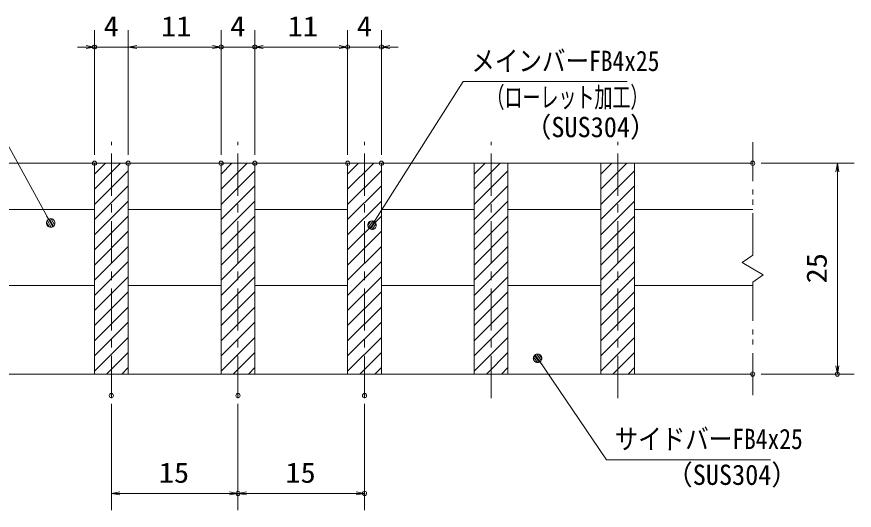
# Model space of a CAD drawing. Units: millimetres, scale not verified, with parts at other scales. Extents: x -1050 to 1050, y -742 to 742.
# Drawn here: x -626.5 to -130.3, y -457 to -164.4 of the extents above; entities that cross this region are included whole.
import ezdxf
from ezdxf.enums import TextEntityAlignment as Align

# ---------------------------------------------------------------- set-up
doc = ezdxf.new("R2010")
doc.units = ezdxf.units.MM
doc.header["$LTSCALE"] = 5
doc.header["$PDMODE"] = 32
doc.header["$PDSIZE"] = 2.5
doc.linetypes.add('CHAIN1', pattern=[8, 5, -1, 1, -1])
doc.linetypes.add('DOUBLE_CHAIN1', pattern=[8.8, 5, -1, 0.6, -0.6, 0.6, -1])
for name, color, linetype, lineweight in [('0-1_寸法注釈', 2, 'Continuous', 9), ('0-2_想像線', 134, 'DOUBLE_CHAIN1', 9), ('0-3_ハッチング', 4, 'Continuous', 9), ('0-4_0', 2, 'Continuous', 9), ('0-5_DEFPOINTS', 134, 'Continuous', 9), ('0-7_蓋', 5, 'Continuous', 9), ('0-9_中心線', 6, 'CHAIN1', 9)]:
    doc.layers.add(name, color=color, linetype=linetype, lineweight=lineweight)
doc.styles.add('ＭＳ ゴシック', font='')
doc.styles.get('ＭＳ ゴシック').set_extended_font_data('MS Gothic')

# ---------------------------------------------------------------- blocks, each defined once
blk = doc.blocks.new('_OPEN')
at = {"layer": '0-4_0'}
blk.add_line((0, 0), (-5, 0), dxfattribs=at)
blk.add_lwpolyline([(-5, 0.833), (0, 0), (-5, -0.833)], dxfattribs=at)
blk = doc.blocks.new('_Dot')
at = {"layer": '0-4_0'}
for p, q in [((-2.5, 0), (-5, 0)), ((2.445, 0.5), (-2.445, 0.5)), ((1.997, 1.5), (-1.997, 1.5)), ((2.289, -0.995), (-2.289, -0.995)), ((1.499, -1.995), (-1.499, -1.995))]:
    blk.add_line(p, q, dxfattribs=at)
for points in [[(2.5, 0), (2.48, 0.313), (2.421, 0.622), (2.324, 0.92), (2.191, 1.204), (2.023, 1.469), (1.822, 1.711), (1.594, 1.926), (1.34, 2.111), (1.064, 2.262), (0.773, 2.378), (0.468, 2.456), (0.157, 2.495), (-0.157, 2.495), (-0.468, 2.456), (-0.773, 2.378), (-1.064, 2.262), (-1.34, 2.111), (-1.594, 1.926), (-1.822, 1.711), (-2.023, 1.469), (-2.191, 1.204), (-2.324, 0.92), (-2.421, 0.622), (-2.48, 0.313), (-2.5, 0), (0, 0)], [(-2.5, 0), (-2.48, -0.313), (-2.421, -0.622), (-2.324, -0.92), (-2.191, -1.204), (-2.023, -1.469), (-1.822, -1.711), (-1.594, -1.926), (-1.34, -2.111), (-1.064, -2.262), (-0.773, -2.378), (-0.468, -2.456), (-0.157, -2.495), (0.157, -2.495), (0.468, -2.456), (0.773, -2.378), (1.064, -2.262), (1.34, -2.111), (1.594, -1.926), (1.822, -1.711), (2.023, -1.469), (2.191, -1.204), (2.324, -0.92), (2.421, -0.622), (2.48, -0.313), (2.5, 0), (0, 0)]]:
    blk.add_lwpolyline(points, close=True, dxfattribs=at)

msp = doc.modelspace()

# ---------------------------------------------------------------- linework, layer by layer
at = {"layer": '0-1_寸法注釈'}
for p, q in [((-580.45, -246.308), (-580.45, -172.4)), ((-560.45, -246.308), (-560.45, -172.4)), ((-560.45, -246.308), (-560.45, -172.4)), ((-505.45, -246.308), (-505.45, -172.4)), ((-505.45, -246.308), (-505.45, -172.4)), ((-485.45, -246.308), (-485.45, -172.4)), ((-485.45, -246.308), (-485.45, -172.4)), ((-430.45, -246.308), (-430.45, -172.4)), ((-430.45, -246.308), (-430.45, -172.4)), ((-410.45, -246.308), (-410.45, -172.4)), ((-585.45, -182.4), (-590.45, -182.4)), ((-560.45, -182.4), (-580.45, -182.4)), ((-555.45, -182.4), (-510.45, -182.4)), ((-555.45, -182.4), (-550.45, -182.4)), ((-510.45, -182.4), (-515.45, -182.4)), ((-505.45, -182.4), (-485.45, -182.4)), ((-480.45, -182.4), (-435.45, -182.4)), ((-480.45, -182.4), (-475.45, -182.4)), ((-435.45, -182.4), (-440.45, -182.4)), ((-430.45, -182.4), (-410.45, -182.4)), ((-405.45, -182.4), (-400.45, -182.4)), ((-185.45, -251.308), (-130.285, -251.308)), ((-140.285, -256.308), (-140.285, -371.308)), ((-185.45, -376.308), (-130.285, -376.308)), ((-570.45, -394.01), (-570.45, -457.029)), ((-495.45, -394.01), (-495.45, -457.029)), ((-495.45, -394.01), (-495.45, -457.029)), ((-420.45, -394.01), (-420.45, -457.029)), ((-565.45, -447.029), (-500.45, -447.029)), ((-490.45, -447.029), (-425.45, -447.029))]:
    msp.add_line(p, q, dxfattribs=at)
for points in [[(-745.854, -198.845), (-654.681, -198.845), (-606.854, -285.865)], [(-264.764, -202.917), (-361.954, -202.917), (-415.465, -287.166)], [(-179.864, -427.052), (-277.054, -427.052), (-317.364, -367.732)]]:
    msp.add_lwpolyline(points, dxfattribs=at)
at = {"layer": '0-2_想像線'}
for p, q in [((-190.45, -305.859), (-190.45, -238.808)), ((-190.45, -305.859), (-196.743, -310.072)), ((-196.743, -310.072), (-190.45, -313.808)), ((-190.45, -388.808), (-190.45, -321.757))]:
    msp.add_line(p, q, dxfattribs=at)
msp.add_lwpolyline([(-190.45, -321.757), (-184.157, -317.545), (-190.45, -313.808)], dxfattribs=at)
at = {"layer": '0-3_ハッチング'}
for p, q in [((-580.45, -257.774), (-573.984, -251.308)), ((-580.45, -266.754), (-565.004, -251.308)), ((-505.45, -257.774), (-498.984, -251.308)), ((-505.45, -266.754), (-490.004, -251.308)), ((-430.45, -257.774), (-423.984, -251.308)), ((-430.45, -266.754), (-415.004, -251.308)), ((-355.45, -257.774), (-348.984, -251.308)), ((-355.45, -266.754), (-340.004, -251.308)), ((-280.45, -257.774), (-273.984, -251.308)), ((-280.45, -266.754), (-265.004, -251.308)), ((-580.45, -275.735), (-560.45, -255.735)), ((-505.45, -275.735), (-485.45, -255.735)), ((-430.45, -275.735), (-410.45, -255.735)), ((-355.45, -275.735), (-335.45, -255.735)), ((-280.45, -275.735), (-260.45, -255.735)), ((-580.45, -284.715), (-560.45, -264.715)), ((-505.45, -284.715), (-485.45, -264.715)), ((-430.45, -284.715), (-410.45, -264.715)), ((-355.45, -284.715), (-335.45, -264.715)), ((-280.45, -284.715), (-260.45, -264.715)), ((-580.45, -293.695), (-560.45, -273.695)), ((-505.45, -293.695), (-485.45, -273.695)), ((-430.45, -293.695), (-410.45, -273.695)), ((-355.45, -293.695), (-335.45, -273.695)), ((-280.45, -293.695), (-260.45, -273.695)), ((-580.45, -302.676), (-560.45, -282.676)), ((-505.45, -302.676), (-485.45, -282.676)), ((-430.45, -302.676), (-410.45, -282.676)), ((-355.45, -302.676), (-335.45, -282.676)), ((-280.45, -302.676), (-260.45, -282.676)), ((-580.45, -311.656), (-560.45, -291.656)), ((-505.45, -311.656), (-485.45, -291.656)), ((-430.45, -311.656), (-410.45, -291.656)), ((-355.45, -311.656), (-335.45, -291.656)), ((-280.45, -311.656), (-260.45, -291.656)), ((-580.45, -320.636), (-560.45, -300.636)), ((-505.45, -320.636), (-485.45, -300.636)), ((-430.45, -320.636), (-410.45, -300.636)), ((-355.45, -320.636), (-335.45, -300.636)), ((-280.45, -320.636), (-260.45, -300.636)), ((-580.45, -329.616), (-560.45, -309.616)), ((-505.45, -329.616), (-485.45, -309.616)), ((-430.45, -329.616), (-410.45, -309.616)), ((-355.45, -329.616), (-335.45, -309.616)), ((-280.45, -329.616), (-260.45, -309.616)), ((-580.45, -338.597), (-560.45, -318.597)), ((-505.45, -338.597), (-485.45, -318.597)), ((-430.45, -338.597), (-410.45, -318.597)), ((-355.45, -338.597), (-335.45, -318.597)), ((-280.45, -338.597), (-260.45, -318.597)), ((-580.45, -347.577), (-560.45, -327.577)), ((-505.45, -347.577), (-485.45, -327.577)), ((-430.45, -347.577), (-410.45, -327.577)), ((-355.45, -347.577), (-335.45, -327.577)), ((-280.45, -347.577), (-260.45, -327.577)), ((-580.45, -356.557), (-560.45, -336.557)), ((-505.45, -356.557), (-485.45, -336.557)), ((-430.45, -356.557), (-410.45, -336.557)), ((-355.45, -356.557), (-335.45, -336.557)), ((-280.45, -356.557), (-260.45, -336.557)), ((-580.45, -365.537), (-560.45, -345.537)), ((-505.45, -365.537), (-485.45, -345.537)), ((-430.45, -365.537), (-410.45, -345.537)), ((-355.45, -365.537), (-335.45, -345.537)), ((-280.45, -365.537), (-260.45, -345.537)), ((-580.45, -374.518), (-560.45, -354.518)), ((-505.45, -374.518), (-485.45, -354.518)), ((-430.45, -374.518), (-410.45, -354.518)), ((-355.45, -374.518), (-335.45, -354.518)), ((-280.45, -374.518), (-260.45, -354.518)), ((-573.261, -376.308), (-560.45, -363.498)), ((-498.261, -376.308), (-485.45, -363.498)), ((-423.261, -376.308), (-410.45, -363.498)), ((-348.261, -376.308), (-335.45, -363.498)), ((-273.261, -376.308), (-260.45, -363.498)), ((-564.28, -376.308), (-560.45, -372.478)), ((-489.28, -376.308), (-485.45, -372.478)), ((-414.28, -376.308), (-410.45, -372.478)), ((-339.28, -376.308), (-335.45, -372.478)), ((-264.28, -376.308), (-260.45, -372.478))]:
    msp.add_line(p, q, dxfattribs=at)
for points in [[(-560.45, -251.308), (-580.45, -251.308), (-580.45, -376.308), (-560.45, -376.308)], [(-485.45, -251.308), (-505.45, -251.308), (-505.45, -376.308), (-485.45, -376.308)], [(-410.45, -251.308), (-430.45, -251.308), (-430.45, -376.308), (-410.45, -376.308)], [(-335.45, -251.308), (-355.45, -251.308), (-355.45, -376.308), (-335.45, -376.308)], [(-260.45, -251.308), (-280.45, -251.308), (-280.45, -376.308), (-260.45, -376.308)]]:
    msp.add_lwpolyline(points, close=True, dxfattribs=at)
at = {"layer": '0-5_DEFPOINTS'}
for p in [(-580.45, -182.4), (-505.45, -182.4), (-485.45, -182.4), (-430.45, -182.4), (-410.45, -182.4), (-580.45, -251.308), (-560.45, -251.308), (-505.45, -251.308), (-485.45, -251.308), (-430.45, -251.308), (-410.45, -251.308), (-190.45, -251.308), (-190.45, -376.308), (-140.285, -376.308), (-570.45, -389.01), (-495.45, -389.01), (-420.45, -389.01), (-495.45, -447.029), (-420.45, -447.029)]:
    msp.add_point(p, dxfattribs=at)
at = {"layer": '0-7_蓋'}
for p, q in [((-800.45, -251.308), (-190.45, -251.308)), ((-580.45, -251.308), (-560.45, -251.308)), ((-580.45, -251.308), (-580.45, -376.308)), ((-560.45, -376.308), (-560.45, -251.308)), ((-505.45, -251.308), (-485.45, -251.308)), ((-505.45, -251.308), (-505.45, -376.308)), ((-485.45, -376.308), (-485.45, -251.308)), ((-430.45, -251.308), (-410.45, -251.308)), ((-430.45, -251.308), (-430.45, -376.308)), ((-410.45, -376.308), (-410.45, -251.308)), ((-355.45, -251.308), (-335.45, -251.308)), ((-355.45, -251.308), (-355.45, -376.308)), ((-335.45, -376.308), (-335.45, -251.308)), ((-280.45, -251.308), (-260.45, -251.308)), ((-280.45, -251.308), (-280.45, -376.308)), ((-260.45, -376.308), (-260.45, -251.308)), ((-635.45, -278.808), (-580.45, -278.808)), ((-560.45, -278.808), (-505.45, -278.808)), ((-485.45, -278.808), (-430.45, -278.808)), ((-410.45, -278.808), (-355.45, -278.808)), ((-335.45, -278.808), (-280.45, -278.808)), ((-260.45, -278.808), (-190.45, -278.808)), ((-635.45, -323.808), (-580.45, -323.808)), ((-560.45, -323.808), (-505.45, -323.808)), ((-485.45, -323.808), (-430.45, -323.808)), ((-410.45, -323.808), (-355.45, -323.808)), ((-335.45, -323.808), (-280.45, -323.808)), ((-260.45, -323.808), (-190.45, -323.808)), ((-800.45, -376.308), (-190.45, -376.308)), ((-580.45, -376.308), (-560.45, -376.308)), ((-505.45, -376.308), (-485.45, -376.308)), ((-430.45, -376.308), (-410.45, -376.308)), ((-355.45, -376.308), (-335.45, -376.308)), ((-280.45, -376.308), (-260.45, -376.308))]:
    msp.add_line(p, q, dxfattribs=at)
at = {"layer": '0-9_中心線'}
for p, q in [((-570.45, -390.535), (-570.45, -238.606)), ((-495.45, -390.535), (-495.45, -238.606)), ((-420.45, -390.535), (-420.45, -238.606)), ((-345.45, -390.535), (-345.45, -238.606)), ((-270.45, -390.535), (-270.45, -238.606))]:
    msp.add_line(p, q, dxfattribs=at)

# ---------------------------------------------------------------- block references
at = {"layer": '0-1_寸法注釈'}
for p in [(-580.45, -182.4), (-505.45, -182.4), (-505.45, -182.4), (-430.45, -182.4), (-430.45, -182.4), (-495.45, -447.029), (-420.45, -447.029)]:
    msp.add_blockref('_OPEN', p, dxfattribs=at)
for name, p, rotation in [('_OPEN', (-560.45, -182.4), 180), ('_OPEN', (-560.45, -182.4), 180), ('_OPEN', (-485.45, -182.4), 180), ('_OPEN', (-485.45, -182.4), 180), ('_OPEN', (-410.45, -182.4), 180), ('_OPEN', (-140.285, -251.308), 90), ('_Dot', (-606.364, -286.737), 299.29723), ('_Dot', (-416.009, -288.006), 237.09638), ('_Dot', (-317.936, -366.911), 124.85308), ('_OPEN', (-140.285, -376.308), 270), ('_OPEN', (-570.45, -447.029), 180), ('_OPEN', (-495.45, -447.029), 180)]:
    msp.add_blockref(name, p, dxfattribs=dict(at, rotation=rotation))

# ---------------------------------------------------------------- texts
at = {"layer": '0-1_寸法注釈', "color": 7, "style": 'ＭＳ ゴシック'}
for s, height, width, p in [('4', 12.02, 1.1, (-575.035, -179.713)), ('11', 12.02, 1.1, (-541.028, -179.713)), ('4', 12.02, 1.1, (-500.035, -179.713)), ('11', 12.02, 1.1, (-466.028, -179.713)), ('4', 12.02, 1.1, (-425.035, -179.713)), ('メインバーFB4x25', 12.03, 0.85, (-357.177, -200.23)), ('（ローレット加工）', 12.02, 0.65, (-348.177, -221.785)), ('（SUS304）', 12.02, 0.95, (-325.33, -239.449)), ('サイドバーFB4x25', 12.03, 0.85, (-272.277, -424.365)), ('15', 12.02, 1.1, (-542.338, -444.342)), ('15', 12.02, 1.1, (-467.338, -444.342)), ('（SUS304）', 12.02, 0.95, (-241.567, -445.609))]:
    msp.add_text(s, height=height, dxfattribs=dict(at, width=width)).set_placement(p, align=Align.BOTTOM_LEFT)
at = {"layer": '0-1_寸法注釈', "color": 7, "style": 'ＭＳ ゴシック', "width": 1.1}
msp.add_text('25', height=12.02, rotation=90, dxfattribs=at).set_placement((-142.972, -322.542), align=Align.BOTTOM_LEFT)

doc.saveas('drawing.dxf')
